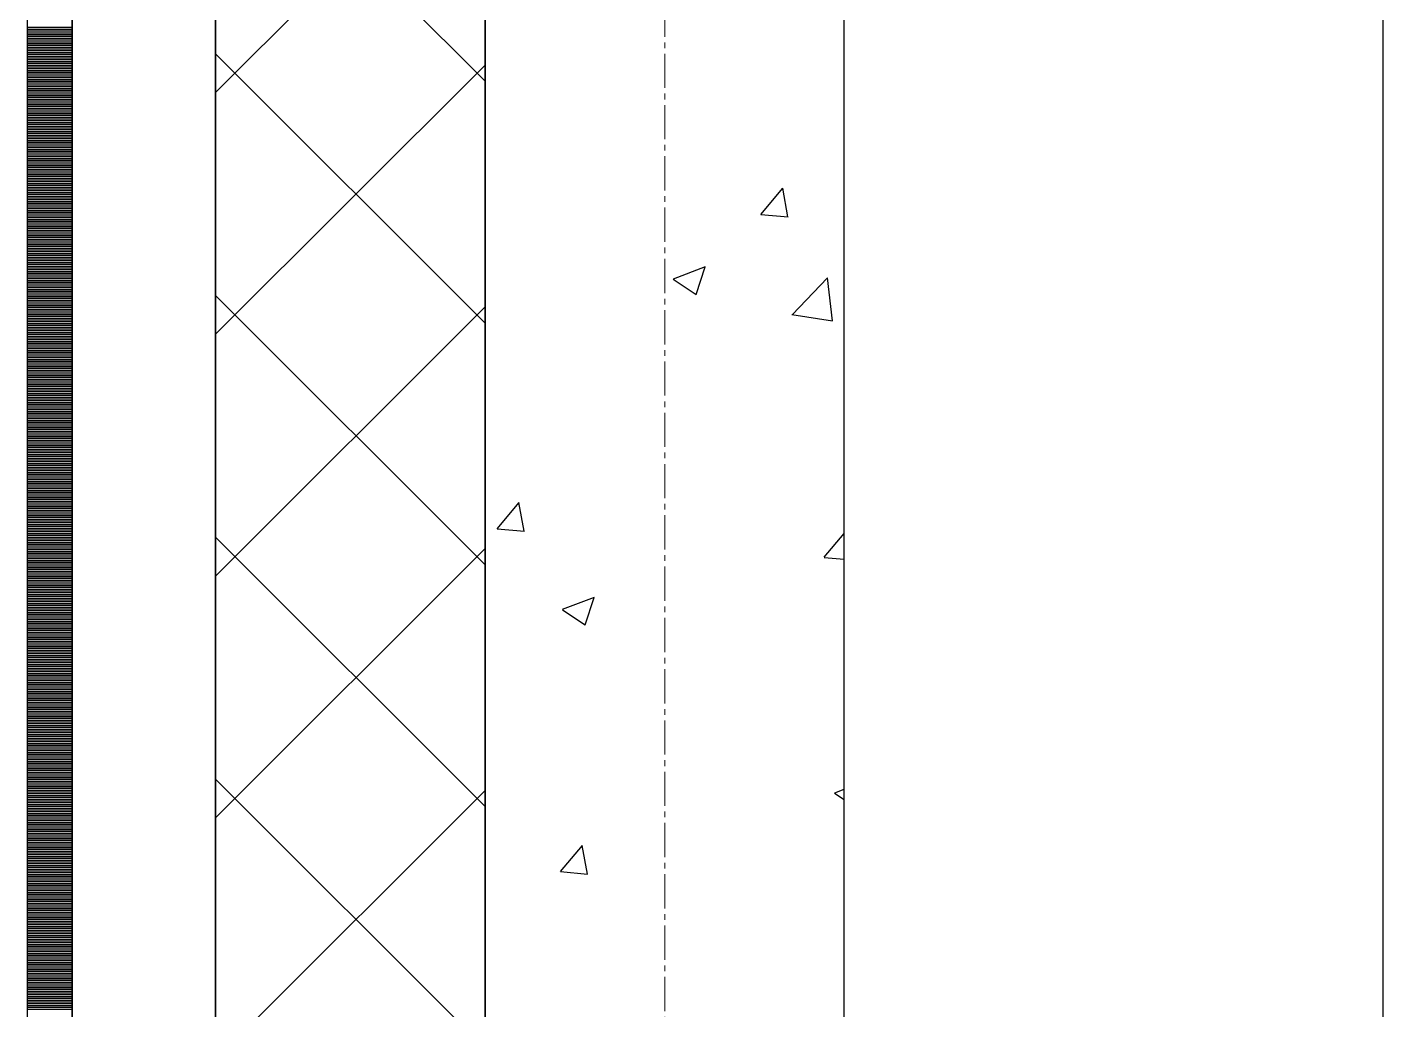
# Model space of a CAD drawing. Header units: millimetres. Extents: x -231292 to 573618, y -153144 to 564035.
# Drawn here: x 8548 to 9303, y 238619 to 239166 of the extents above; entities that cross this region are included whole.
import ezdxf

# ---------------------------------------------------------------- set-up
doc = ezdxf.new("R2010")
doc.units = ezdxf.units.MM
doc.linetypes.add('CENTER2', pattern=[28.575, 19.05, -3.175, 3.175, -3.175])
doc.layers.get('0').update_dxf_attribs({"color": 250})
for name, color, linetype, lineweight in [('АР_Стены ПЕНОблок', 250, 'Continuous', 20), ('АР_Тонкая', 250, 'Continuous', 5), ('АР_Утеплитель', 250, 'Continuous', 0), ('АР_Штриховка', 250, 'Continuous', 0), ('РД_Оси_100', 250, 'Continuous', 0)]:
    doc.layers.add(name, color=color, linetype=linetype, lineweight=lineweight)
doc.layers.add('КР_Балки-0.5', color=60, linetype='Continuous', lineweight=50, plot=False)

# ---------------------------------------------------------------- blocks, each defined once
blk = doc.blocks.new('оси_рен')
at = {"layer": 'РД_Оси_100', "color": 251, "linetype": 'CENTER2', "true_color": 0x636466}
blk.add_line((1195652.916, 135558.25), (1195652.916, 223268.25), dxfattribs=at)

msp = doc.modelspace()

# ---------------------------------------------------------------- linework, layer by layer
at = {"layer": 'АР_Стены ПЕНОблок', "color": 18, "linetype": 'Continuous', "lineweight": 25, "true_color": 0x000000}
for p, q in [((8803.243, 263866.253), (8803.243, 187666.253)), ((9003.243, 187666.253), (9003.243, 263866.253))]:
    msp.add_line(p, q, dxfattribs=at)
at = {"layer": 'АР_Тонкая', "color": 18, "linetype": 'Continuous', "lineweight": 25, "true_color": 0x000000}
for p, q in [((8548.243, 263866.253), (8548.243, 187666.253)), ((8573.243, 263866.253), (8573.243, 187666.253)), ((8573.243, 187666.253), (8573.243, 263866.253)), ((8653.243, 187666.253), (8653.243, 263866.253))]:
    msp.add_line(p, q, dxfattribs=at)
at = {"layer": 'АР_Утеплитель', "color": 18, "linetype": 'Continuous', "lineweight": 25, "true_color": 0x000000}
for p, q in [((8653.243, 263866.253), (8653.243, 187666.253)), ((8803.243, 187666.253), (8803.243, 263866.253))]:
    msp.add_line(p, q, dxfattribs=at)
at = {"layer": 'АР_Штриховка', "color": 18, "linetype": 'Continuous', "lineweight": 25, "true_color": 0x000000}
for p, q in [((8803.243, 239135.932), (8653.243, 239285.932)), ((8653.243, 239129.645), (8803.243, 239279.645)), ((8548.243, 239166.002), (8573.243, 239166.002)), ((8548.243, 239165.002), (8573.243, 239165.002)), ((8548.243, 239164.002), (8573.243, 239164.002)), ((8548.243, 239163.002), (8573.243, 239163.002)), ((8548.243, 239162.002), (8573.243, 239162.002)), ((8548.243, 239161.002), (8573.243, 239161.002)), ((8548.243, 239160.002), (8573.243, 239160.002)), ((8548.243, 239159.002), (8573.243, 239159.002)), ((8548.243, 239158.002), (8573.243, 239158.002)), ((8548.243, 239157.002), (8573.243, 239157.002)), ((8548.243, 239156.002), (8573.243, 239156.002)), ((8548.243, 239155.002), (8573.243, 239155.002)), ((8548.243, 239154.002), (8573.243, 239154.002)), ((8548.243, 239153.002), (8573.243, 239153.002)), ((8548.243, 239152.002), (8573.243, 239152.002)), ((8548.243, 239151.002), (8573.243, 239151.002)), ((8548.243, 239150.002), (8573.243, 239150.002)), ((8548.243, 239149.002), (8573.243, 239149.002)), ((8548.243, 239148.002), (8573.243, 239148.002)), ((8548.243, 239147.002), (8573.243, 239147.002)), ((8803.243, 239001.228), (8653.243, 239151.228)), ((8548.243, 239146.002), (8573.243, 239146.002)), ((8548.243, 239145.002), (8573.243, 239145.002)), ((8548.243, 239144.002), (8573.243, 239144.002)), ((8548.243, 239143.002), (8573.243, 239143.002)), ((8548.243, 239142.002), (8573.243, 239142.002)), ((8548.243, 239141.002), (8573.243, 239141.002)), ((8548.243, 239140.002), (8573.243, 239140.002)), ((8548.243, 239139.002), (8573.243, 239139.002)), ((8653.243, 238994.941), (8803.243, 239144.941)), ((8548.243, 239138.002), (8573.243, 239138.002)), ((8548.243, 239137.002), (8573.243, 239137.002)), ((8548.243, 239136.002), (8573.243, 239136.002)), ((8548.243, 239135.002), (8573.243, 239135.002)), ((8548.243, 239134.002), (8573.243, 239134.002)), ((8548.243, 239133.002), (8573.243, 239133.002)), ((8548.243, 239132.002), (8573.243, 239132.002)), ((8548.243, 239131.002), (8573.243, 239131.002)), ((8548.243, 239130.002), (8573.243, 239130.002)), ((8548.243, 239129.002), (8573.243, 239129.002)), ((8548.243, 239128.002), (8573.243, 239128.002)), ((8548.243, 239127.002), (8573.243, 239127.002)), ((8548.243, 239126.002), (8573.243, 239126.002)), ((8548.243, 239125.002), (8573.243, 239125.002)), ((8548.243, 239124.002), (8573.243, 239124.002)), ((8548.243, 239123.002), (8573.243, 239123.002)), ((8548.243, 239122.002), (8573.243, 239122.002)), ((8548.243, 239121.002), (8573.243, 239121.002)), ((8548.243, 239120.002), (8573.243, 239120.002)), ((8548.243, 239119.002), (8573.243, 239119.002)), ((8548.243, 239118.002), (8573.243, 239118.002)), ((8548.243, 239117.002), (8573.243, 239117.002)), ((8548.243, 239116.002), (8573.243, 239116.002)), ((8548.243, 239115.002), (8573.243, 239115.002)), ((8548.243, 239114.002), (8573.243, 239114.002)), ((8548.243, 239113.002), (8573.243, 239113.002)), ((8548.243, 239112.002), (8573.243, 239112.002)), ((8548.243, 239111.002), (8573.243, 239111.002)), ((8548.243, 239110.002), (8573.243, 239110.002)), ((8548.243, 239109.002), (8573.243, 239109.002)), ((8548.243, 239108.002), (8573.243, 239108.002)), ((8548.243, 239107.002), (8573.243, 239107.002)), ((8548.243, 239106.002), (8573.243, 239106.002)), ((8548.243, 239105.002), (8573.243, 239105.002)), ((8548.243, 239104.002), (8573.243, 239104.002)), ((8548.243, 239103.002), (8573.243, 239103.002)), ((8548.243, 239102.002), (8573.243, 239102.002)), ((8548.243, 239101.002), (8573.243, 239101.002)), ((8548.243, 239100.002), (8573.243, 239100.002)), ((8548.243, 239099.002), (8573.243, 239099.002)), ((8548.243, 239098.002), (8573.243, 239098.002)), ((8548.243, 239097.002), (8573.243, 239097.002)), ((8548.243, 239096.002), (8573.243, 239096.002)), ((8548.243, 239095.002), (8573.243, 239095.002)), ((8548.243, 239094.002), (8573.243, 239094.002)), ((8548.243, 239093.002), (8573.243, 239093.002)), ((8548.243, 239092.002), (8573.243, 239092.002)), ((8548.243, 239091.002), (8573.243, 239091.002)), ((8548.243, 239090.002), (8573.243, 239090.002)), ((8548.243, 239089.002), (8573.243, 239089.002)), ((8548.243, 239088.002), (8573.243, 239088.002)), ((8548.243, 239087.002), (8573.243, 239087.002)), ((8548.243, 239086.002), (8573.243, 239086.002)), ((8548.243, 239085.002), (8573.243, 239085.002)), ((8548.243, 239084.002), (8573.243, 239084.002)), ((8548.243, 239083.002), (8573.243, 239083.002)), ((8548.243, 239082.002), (8573.243, 239082.002)), ((8548.243, 239081.002), (8573.243, 239081.002)), ((8548.243, 239080.002), (8573.243, 239080.002)), ((8548.243, 239079.002), (8573.243, 239079.002)), ((8548.243, 239078.002), (8573.243, 239078.002)), ((8548.243, 239077.002), (8573.243, 239077.002)), ((8548.243, 239076.002), (8573.243, 239076.002)), ((8548.243, 239075.002), (8573.243, 239075.002)), ((8548.243, 239074.002), (8573.243, 239074.002)), ((8548.243, 239073.002), (8573.243, 239073.002)), ((8548.243, 239072.002), (8573.243, 239072.002)), ((8548.243, 239071.002), (8573.243, 239071.002)), ((8956.894, 239061.735), (8969.14, 239076.328)), ((8971.945, 239060.372), (8969.008, 239076.294)), ((8548.243, 239070.002), (8573.243, 239070.002)), ((8548.243, 239069.002), (8573.243, 239069.002)), ((8548.243, 239068.002), (8573.243, 239068.002)), ((8548.243, 239067.002), (8573.243, 239067.002)), ((8548.243, 239066.002), (8573.243, 239066.002)), ((8548.243, 239065.002), (8573.243, 239065.002)), ((8548.243, 239064.002), (8573.243, 239064.002)), ((8548.243, 239063.002), (8573.243, 239063.002)), ((8548.243, 239062.002), (8573.243, 239062.002)), ((8548.243, 239061.002), (8573.243, 239061.002)), ((8548.243, 239060.002), (8573.243, 239060.002)), ((8548.243, 239059.002), (8573.243, 239059.002)), ((8548.243, 239058.002), (8573.243, 239058.002)), ((8548.243, 239057.002), (8573.243, 239057.002)), ((8548.243, 239056.002), (8573.243, 239056.002)), ((8956.894, 239061.725), (8972.076, 239060.397)), ((8548.243, 239055.002), (8573.243, 239055.002)), ((8548.243, 239054.002), (8573.243, 239054.002)), ((8548.243, 239053.002), (8573.243, 239053.002)), ((8548.243, 239052.002), (8573.243, 239052.002)), ((8548.243, 239051.002), (8573.243, 239051.002)), ((8548.243, 239050.002), (8573.243, 239050.002)), ((8548.243, 239049.002), (8573.243, 239049.002)), ((8548.243, 239048.002), (8573.243, 239048.002)), ((8548.243, 239047.002), (8573.243, 239047.002)), ((8548.243, 239046.002), (8573.243, 239046.002)), ((8548.243, 239045.002), (8573.243, 239045.002)), ((8548.243, 239044.002), (8573.243, 239044.002)), ((8548.243, 239043.002), (8573.243, 239043.002)), ((8548.243, 239042.002), (8573.243, 239042.002)), ((8548.243, 239041.002), (8573.243, 239041.002)), ((8548.243, 239040.002), (8573.243, 239040.002)), ((8548.243, 239039.002), (8573.243, 239039.002)), ((8548.243, 239038.002), (8573.243, 239038.002)), ((8548.243, 239037.002), (8573.243, 239037.002)), ((8548.243, 239036.002), (8573.243, 239036.002)), ((8548.243, 239035.002), (8573.243, 239035.002)), ((8548.243, 239034.002), (8573.243, 239034.002)), ((8548.243, 239033.002), (8573.243, 239033.002)), ((8548.243, 239032.002), (8573.243, 239032.002)), ((8548.243, 239031.002), (8573.243, 239031.002)), ((8548.243, 239030.002), (8573.243, 239030.002)), ((8548.243, 239029.002), (8573.243, 239029.002)), ((8548.243, 239028.002), (8573.243, 239028.002)), ((8548.243, 239027.002), (8573.243, 239027.002)), ((8548.243, 239026.002), (8573.243, 239026.002)), ((8908.106, 239025.693), (8920.74, 239017.171)), ((8908.201, 239025.903), (8925.986, 239032.73)), ((8920.75, 239017.168), (8925.9, 239032.517)), ((8974.198, 239005.874), (8993.982, 239026.493)), ((8996.773, 239002.369), (8993.967, 239026.491)), ((8548.243, 239025.002), (8573.243, 239025.002)), ((8548.243, 239024.002), (8573.243, 239024.002)), ((8548.243, 239023.002), (8573.243, 239023.002)), ((8548.243, 239022.002), (8573.243, 239022.002)), ((8548.243, 239021.002), (8573.243, 239021.002)), ((8548.243, 239020.002), (8573.243, 239020.002)), ((8548.243, 239019.002), (8573.243, 239019.002)), ((8548.243, 239018.002), (8573.243, 239018.002)), ((8548.243, 239017.002), (8573.243, 239017.002)), ((8548.243, 239016.002), (8573.243, 239016.002)), ((8548.243, 239015.002), (8573.243, 239015.002)), ((8548.243, 239014.002), (8573.243, 239014.002)), ((8548.243, 239013.002), (8573.243, 239013.002)), ((8548.243, 239012.002), (8573.243, 239012.002)), ((8548.243, 239011.002), (8573.243, 239011.002)), ((8803.243, 238866.524), (8653.243, 239016.524)), ((8548.243, 239010.002), (8573.243, 239010.002)), ((8548.243, 239009.002), (8573.243, 239009.002)), ((8548.243, 239008.002), (8573.243, 239008.002)), ((8548.243, 239007.002), (8573.243, 239007.002)), ((8548.243, 239006.002), (8573.243, 239006.002)), ((8548.243, 239005.002), (8573.243, 239005.002)), ((8548.243, 239004.002), (8573.243, 239004.002)), ((8653.243, 238860.237), (8803.243, 239010.237)), ((8974.187, 239005.898), (8996.777, 239002.394)), ((8548.243, 239003.002), (8573.243, 239003.002)), ((8548.243, 239002.002), (8573.243, 239002.002)), ((8548.243, 239001.002), (8573.243, 239001.002)), ((8548.243, 239000.002), (8573.243, 239000.002)), ((8548.243, 238999.002), (8573.243, 238999.002)), ((8548.243, 238998.002), (8573.243, 238998.002)), ((8548.243, 238997.002), (8573.243, 238997.002)), ((8548.243, 238996.002), (8573.243, 238996.002)), ((8548.243, 238995.002), (8573.243, 238995.002)), ((8548.243, 238994.002), (8573.243, 238994.002)), ((8548.243, 238993.002), (8573.243, 238993.002)), ((8548.243, 238992.002), (8573.243, 238992.002)), ((8548.243, 238991.002), (8573.243, 238991.002)), ((8548.243, 238990.002), (8573.243, 238990.002)), ((8548.243, 238989.002), (8573.243, 238989.002)), ((8548.243, 238988.002), (8573.243, 238988.002)), ((8548.243, 238987.002), (8573.243, 238987.002)), ((8548.243, 238986.002), (8573.243, 238986.002)), ((8548.243, 238985.002), (8573.243, 238985.002)), ((8548.243, 238984.002), (8573.243, 238984.002)), ((8548.243, 238983.002), (8573.243, 238983.002)), ((8548.243, 238982.002), (8573.243, 238982.002)), ((8548.243, 238981.002), (8573.243, 238981.002)), ((8548.243, 238980.002), (8573.243, 238980.002)), ((8548.243, 238979.002), (8573.243, 238979.002)), ((8548.243, 238978.002), (8573.243, 238978.002)), ((8548.243, 238977.002), (8573.243, 238977.002)), ((8548.243, 238976.002), (8573.243, 238976.002)), ((8548.243, 238975.002), (8573.243, 238975.002)), ((8548.243, 238974.002), (8573.243, 238974.002)), ((8548.243, 238973.002), (8573.243, 238973.002)), ((8548.243, 238972.002), (8573.243, 238972.002)), ((8548.243, 238971.002), (8573.243, 238971.002)), ((8548.243, 238970.002), (8573.243, 238970.002)), ((8548.243, 238969.002), (8573.243, 238969.002)), ((8548.243, 238968.002), (8573.243, 238968.002)), ((8548.243, 238967.002), (8573.243, 238967.002)), ((8548.243, 238966.002), (8573.243, 238966.002)), ((8548.243, 238965.002), (8573.243, 238965.002)), ((8548.243, 238964.002), (8573.243, 238964.002)), ((8548.243, 238963.002), (8573.243, 238963.002)), ((8548.243, 238962.002), (8573.243, 238962.002)), ((8548.243, 238961.002), (8573.243, 238961.002)), ((8548.243, 238960.002), (8573.243, 238960.002)), ((8548.243, 238959.002), (8573.243, 238959.002)), ((8548.243, 238958.002), (8573.243, 238958.002)), ((8548.243, 238957.002), (8573.243, 238957.002)), ((8548.243, 238956.002), (8573.243, 238956.002)), ((8548.243, 238955.002), (8573.243, 238955.002)), ((8548.243, 238954.002), (8573.243, 238954.002)), ((8548.243, 238953.002), (8573.243, 238953.002)), ((8548.243, 238952.002), (8573.243, 238952.002)), ((8548.243, 238951.002), (8573.243, 238951.002)), ((8548.243, 238950.002), (8573.243, 238950.002)), ((8548.243, 238949.002), (8573.243, 238949.002)), ((8548.243, 238948.002), (8573.243, 238948.002)), ((8548.243, 238947.002), (8573.243, 238947.002)), ((8548.243, 238946.002), (8573.243, 238946.002)), ((8548.243, 238945.002), (8573.243, 238945.002)), ((8548.243, 238944.002), (8573.243, 238944.002)), ((8548.243, 238943.002), (8573.243, 238943.002)), ((8548.243, 238942.002), (8573.243, 238942.002)), ((8548.243, 238941.002), (8573.243, 238941.002)), ((8548.243, 238940.002), (8573.243, 238940.002)), ((8548.243, 238939.002), (8573.243, 238939.002)), ((8548.243, 238938.002), (8573.243, 238938.002)), ((8548.243, 238937.002), (8573.243, 238937.002)), ((8548.243, 238936.002), (8573.243, 238936.002)), ((8548.243, 238935.002), (8573.243, 238935.002)), ((8548.243, 238934.002), (8573.243, 238934.002)), ((8548.243, 238933.002), (8573.243, 238933.002)), ((8548.243, 238932.002), (8573.243, 238932.002)), ((8548.243, 238931.002), (8573.243, 238931.002)), ((8548.243, 238930.002), (8573.243, 238930.002)), ((8548.243, 238929.002), (8573.243, 238929.002)), ((8548.243, 238928.002), (8573.243, 238928.002)), ((8548.243, 238927.002), (8573.243, 238927.002)), ((8548.243, 238926.002), (8573.243, 238926.002)), ((8548.243, 238925.002), (8573.243, 238925.002)), ((8548.243, 238924.002), (8573.243, 238924.002)), ((8548.243, 238923.002), (8573.243, 238923.002)), ((8548.243, 238922.002), (8573.243, 238922.002)), ((8548.243, 238921.002), (8573.243, 238921.002)), ((8548.243, 238920.002), (8573.243, 238920.002)), ((8548.243, 238919.002), (8573.243, 238919.002)), ((8548.243, 238918.002), (8573.243, 238918.002)), ((8548.243, 238917.002), (8573.243, 238917.002)), ((8548.243, 238916.002), (8573.243, 238916.002)), ((8548.243, 238915.002), (8573.243, 238915.002)), ((8548.243, 238914.002), (8573.243, 238914.002)), ((8548.243, 238913.002), (8573.243, 238913.002)), ((8548.243, 238912.002), (8573.243, 238912.002)), ((8548.243, 238911.002), (8573.243, 238911.002)), ((8548.243, 238910.002), (8573.243, 238910.002)), ((8548.243, 238909.002), (8573.243, 238909.002)), ((8548.243, 238908.002), (8573.243, 238908.002)), ((8548.243, 238907.002), (8573.243, 238907.002)), ((8548.243, 238906.002), (8573.243, 238906.002)), ((8548.243, 238905.002), (8573.243, 238905.002)), ((8548.243, 238904.002), (8573.243, 238904.002)), ((8548.243, 238903.002), (8573.243, 238903.002)), ((8548.243, 238902.002), (8573.243, 238902.002)), ((8548.243, 238901.002), (8573.243, 238901.002)), ((8548.243, 238900.002), (8573.243, 238900.002)), ((8548.243, 238899.002), (8573.243, 238899.002)), ((8548.243, 238898.002), (8573.243, 238898.002)), ((8809.953, 238886.617), (8822.198, 238901.211)), ((8825.004, 238885.255), (8822.067, 238901.176)), ((8548.243, 238897.002), (8573.243, 238897.002)), ((8548.243, 238896.002), (8573.243, 238896.002)), ((8548.243, 238895.002), (8573.243, 238895.002)), ((8548.243, 238894.002), (8573.243, 238894.002)), ((8548.243, 238893.002), (8573.243, 238893.002)), ((8548.243, 238892.002), (8573.243, 238892.002)), ((8548.243, 238891.002), (8573.243, 238891.002)), ((8548.243, 238890.002), (8573.243, 238890.002)), ((8548.243, 238889.002), (8573.243, 238889.002)), ((8548.243, 238888.002), (8573.243, 238888.002)), ((8548.243, 238887.002), (8573.243, 238887.002)), ((8548.243, 238886.002), (8573.243, 238886.002)), ((8548.243, 238885.002), (8573.243, 238885.002)), ((8548.243, 238884.002), (8573.243, 238884.002)), ((8548.243, 238883.002), (8573.243, 238883.002)), ((8809.952, 238886.607), (8825.134, 238885.279)), ((8992.138, 238870.678), (9003.243, 238883.913)), ((8548.243, 238882.002), (8573.243, 238882.002)), ((8548.243, 238881.002), (8573.243, 238881.002)), ((8548.243, 238880.002), (8573.243, 238880.002)), ((8548.243, 238879.002), (8573.243, 238879.002)), ((8548.243, 238878.002), (8573.243, 238878.002)), ((8548.243, 238877.002), (8573.243, 238877.002)), ((8548.243, 238876.002), (8573.243, 238876.002)), ((8548.243, 238875.002), (8573.243, 238875.002)), ((8803.243, 238731.821), (8653.243, 238881.821)), ((8653.243, 238725.534), (8803.243, 238875.534)), ((8548.243, 238874.002), (8573.243, 238874.002)), ((8548.243, 238873.002), (8573.243, 238873.002)), ((8548.243, 238872.002), (8573.243, 238872.002)), ((8548.243, 238871.002), (8573.243, 238871.002)), ((8548.243, 238870.002), (8573.243, 238870.002)), ((8548.243, 238869.002), (8573.243, 238869.002)), ((8548.243, 238868.002), (8573.243, 238868.002)), ((8992.137, 238870.668), (9003.243, 238869.697)), ((8548.243, 238867.002), (8573.243, 238867.002)), ((8548.243, 238866.002), (8573.243, 238866.002)), ((8548.243, 238865.002), (8573.243, 238865.002)), ((8548.243, 238864.002), (8573.243, 238864.002)), ((8548.243, 238863.002), (8573.243, 238863.002)), ((8548.243, 238862.002), (8573.243, 238862.002)), ((8548.243, 238861.002), (8573.243, 238861.002)), ((8548.243, 238860.002), (8573.243, 238860.002)), ((8548.243, 238859.002), (8573.243, 238859.002)), ((8548.243, 238858.002), (8573.243, 238858.002)), ((8548.243, 238857.002), (8573.243, 238857.002)), ((8548.243, 238856.002), (8573.243, 238856.002)), ((8548.243, 238855.002), (8573.243, 238855.002)), ((8548.243, 238854.002), (8573.243, 238854.002)), ((8548.243, 238853.002), (8573.243, 238853.002)), ((8548.243, 238852.002), (8573.243, 238852.002)), ((8548.243, 238851.002), (8573.243, 238851.002)), ((8548.243, 238850.002), (8573.243, 238850.002)), ((8548.243, 238849.002), (8573.243, 238849.002)), ((8548.243, 238848.002), (8573.243, 238848.002)), ((8548.243, 238847.002), (8573.243, 238847.002)), ((8548.243, 238846.002), (8573.243, 238846.002)), ((8548.243, 238845.002), (8573.243, 238845.002)), ((8846.399, 238841.715), (8864.183, 238848.542)), ((8858.948, 238832.981), (8864.098, 238848.33)), ((8548.243, 238844.002), (8573.243, 238844.002)), ((8548.243, 238843.002), (8573.243, 238843.002)), ((8548.243, 238842.002), (8573.243, 238842.002)), ((8548.243, 238841.002), (8573.243, 238841.002)), ((8548.243, 238840.002), (8573.243, 238840.002)), ((8548.243, 238839.002), (8573.243, 238839.002)), ((8548.243, 238838.002), (8573.243, 238838.002)), ((8548.243, 238837.002), (8573.243, 238837.002)), ((8846.304, 238841.505), (8858.938, 238832.983)), ((8548.243, 238836.002), (8573.243, 238836.002)), ((8548.243, 238835.002), (8573.243, 238835.002)), ((8548.243, 238834.002), (8573.243, 238834.002)), ((8548.243, 238833.002), (8573.243, 238833.002)), ((8548.243, 238832.002), (8573.243, 238832.002)), ((8548.243, 238831.002), (8573.243, 238831.002)), ((8548.243, 238830.002), (8573.243, 238830.002)), ((8548.243, 238829.002), (8573.243, 238829.002)), ((8548.243, 238828.002), (8573.243, 238828.002)), ((8548.243, 238827.002), (8573.243, 238827.002)), ((8548.243, 238826.002), (8573.243, 238826.002)), ((8548.243, 238825.002), (8573.243, 238825.002)), ((8548.243, 238824.002), (8573.243, 238824.002)), ((8548.243, 238823.002), (8573.243, 238823.002)), ((8548.243, 238822.002), (8573.243, 238822.002)), ((8548.243, 238821.002), (8573.243, 238821.002)), ((8548.243, 238820.002), (8573.243, 238820.002)), ((8548.243, 238819.002), (8573.243, 238819.002)), ((8548.243, 238818.002), (8573.243, 238818.002)), ((8548.243, 238817.002), (8573.243, 238817.002)), ((8548.243, 238816.002), (8573.243, 238816.002)), ((8548.243, 238815.002), (8573.243, 238815.002)), ((8548.243, 238814.002), (8573.243, 238814.002)), ((8548.243, 238813.002), (8573.243, 238813.002)), ((8548.243, 238812.002), (8573.243, 238812.002)), ((8548.243, 238811.002), (8573.243, 238811.002)), ((8548.243, 238810.002), (8573.243, 238810.002)), ((8548.243, 238809.002), (8573.243, 238809.002)), ((8548.243, 238808.002), (8573.243, 238808.002)), ((8548.243, 238807.002), (8573.243, 238807.002)), ((8548.243, 238806.002), (8573.243, 238806.002)), ((8548.243, 238805.002), (8573.243, 238805.002)), ((8548.243, 238804.002), (8573.243, 238804.002)), ((8548.243, 238803.002), (8573.243, 238803.002)), ((8548.243, 238802.002), (8573.243, 238802.002)), ((8548.243, 238801.002), (8573.243, 238801.002)), ((8548.243, 238800.002), (8573.243, 238800.002)), ((8548.243, 238799.002), (8573.243, 238799.002)), ((8548.243, 238798.002), (8573.243, 238798.002)), ((8548.243, 238797.002), (8573.243, 238797.002)), ((8548.243, 238796.002), (8573.243, 238796.002)), ((8548.243, 238795.002), (8573.243, 238795.002)), ((8548.243, 238794.002), (8573.243, 238794.002)), ((8548.243, 238793.002), (8573.243, 238793.002)), ((8548.243, 238792.002), (8573.243, 238792.002)), ((8548.243, 238791.002), (8573.243, 238791.002)), ((8548.243, 238790.002), (8573.243, 238790.002)), ((8548.243, 238789.002), (8573.243, 238789.002)), ((8548.243, 238788.002), (8573.243, 238788.002)), ((8548.243, 238787.002), (8573.243, 238787.002)), ((8548.243, 238786.002), (8573.243, 238786.002)), ((8548.243, 238785.002), (8573.243, 238785.002)), ((8548.243, 238784.002), (8573.243, 238784.002)), ((8548.243, 238783.002), (8573.243, 238783.002)), ((8548.243, 238782.002), (8573.243, 238782.002)), ((8548.243, 238781.002), (8573.243, 238781.002)), ((8548.243, 238780.002), (8573.243, 238780.002)), ((8548.243, 238779.002), (8573.243, 238779.002)), ((8548.243, 238778.002), (8573.243, 238778.002)), ((8548.243, 238777.002), (8573.243, 238777.002)), ((8548.243, 238776.002), (8573.243, 238776.002)), ((8548.243, 238775.002), (8573.243, 238775.002)), ((8548.243, 238774.002), (8573.243, 238774.002)), ((8548.243, 238773.002), (8573.243, 238773.002)), ((8548.243, 238772.002), (8573.243, 238772.002)), ((8548.243, 238771.002), (8573.243, 238771.002)), ((8548.243, 238770.002), (8573.243, 238770.002)), ((8548.243, 238769.002), (8573.243, 238769.002)), ((8548.243, 238768.002), (8573.243, 238768.002)), ((8548.243, 238767.002), (8573.243, 238767.002)), ((8548.243, 238766.002), (8573.243, 238766.002)), ((8548.243, 238765.002), (8573.243, 238765.002)), ((8548.243, 238764.002), (8573.243, 238764.002)), ((8548.243, 238763.002), (8573.243, 238763.002)), ((8548.243, 238762.002), (8573.243, 238762.002)), ((8548.243, 238761.002), (8573.243, 238761.002)), ((8548.243, 238760.002), (8573.243, 238760.002)), ((8548.243, 238759.002), (8573.243, 238759.002)), ((8548.243, 238758.002), (8573.243, 238758.002)), ((8548.243, 238757.002), (8573.243, 238757.002)), ((8548.243, 238756.002), (8573.243, 238756.002)), ((8548.243, 238755.002), (8573.243, 238755.002)), ((8548.243, 238754.002), (8573.243, 238754.002)), ((8548.243, 238753.002), (8573.243, 238753.002)), ((8548.243, 238752.002), (8573.243, 238752.002)), ((8548.243, 238751.002), (8573.243, 238751.002)), ((8548.243, 238750.002), (8573.243, 238750.002)), ((8548.243, 238749.002), (8573.243, 238749.002)), ((8548.243, 238748.002), (8573.243, 238748.002)), ((8548.243, 238747.002), (8573.243, 238747.002)), ((8803.243, 238597.117), (8653.243, 238747.117)), ((8548.243, 238746.002), (8573.243, 238746.002)), ((8548.243, 238745.002), (8573.243, 238745.002)), ((8548.243, 238744.002), (8573.243, 238744.002)), ((8548.243, 238743.002), (8573.243, 238743.002)), ((8548.243, 238742.002), (8573.243, 238742.002)), ((8548.243, 238741.002), (8573.243, 238741.002)), ((8548.243, 238740.002), (8573.243, 238740.002)), ((8548.243, 238739.002), (8573.243, 238739.002)), ((8653.243, 238590.83), (8803.243, 238740.83)), ((8997.918, 238739.24), (9003.243, 238735.648)), ((8998.013, 238739.45), (9003.243, 238741.457)), ((8548.243, 238738.002), (8573.243, 238738.002)), ((8548.243, 238737.002), (8573.243, 238737.002)), ((8548.243, 238736.002), (8573.243, 238736.002)), ((8548.243, 238735.002), (8573.243, 238735.002)), ((8548.243, 238734.002), (8573.243, 238734.002)), ((8548.243, 238733.002), (8573.243, 238733.002)), ((8548.243, 238732.002), (8573.243, 238732.002)), ((8548.243, 238731.002), (8573.243, 238731.002)), ((8548.243, 238730.002), (8573.243, 238730.002)), ((8548.243, 238729.002), (8573.243, 238729.002)), ((8548.243, 238728.002), (8573.243, 238728.002)), ((8548.243, 238727.002), (8573.243, 238727.002)), ((8548.243, 238726.002), (8573.243, 238726.002)), ((8548.243, 238725.002), (8573.243, 238725.002)), ((8548.243, 238724.002), (8573.243, 238724.002)), ((8548.243, 238723.002), (8573.243, 238723.002)), ((8548.243, 238722.002), (8573.243, 238722.002)), ((8548.243, 238721.002), (8573.243, 238721.002)), ((8548.243, 238720.002), (8573.243, 238720.002)), ((8548.243, 238719.002), (8573.243, 238719.002)), ((8548.243, 238718.002), (8573.243, 238718.002)), ((8548.243, 238717.002), (8573.243, 238717.002)), ((8548.243, 238716.002), (8573.243, 238716.002)), ((8548.243, 238715.002), (8573.243, 238715.002)), ((8548.243, 238714.002), (8573.243, 238714.002)), ((8548.243, 238713.002), (8573.243, 238713.002)), ((8548.243, 238712.002), (8573.243, 238712.002)), ((8548.243, 238711.002), (8573.243, 238711.002)), ((8548.243, 238710.002), (8573.243, 238710.002)), ((8548.243, 238709.002), (8573.243, 238709.002)), ((8845.197, 238695.561), (8857.442, 238710.154)), ((8860.247, 238694.198), (8857.31, 238710.119)), ((8548.243, 238708.002), (8573.243, 238708.002)), ((8548.243, 238707.002), (8573.243, 238707.002)), ((8548.243, 238706.002), (8573.243, 238706.002)), ((8548.243, 238705.002), (8573.243, 238705.002)), ((8548.243, 238704.002), (8573.243, 238704.002)), ((8548.243, 238703.002), (8573.243, 238703.002)), ((8548.243, 238702.002), (8573.243, 238702.002)), ((8548.243, 238701.002), (8573.243, 238701.002)), ((8548.243, 238700.002), (8573.243, 238700.002)), ((8548.243, 238699.002), (8573.243, 238699.002)), ((8548.243, 238698.002), (8573.243, 238698.002)), ((8548.243, 238697.002), (8573.243, 238697.002)), ((8548.243, 238696.002), (8573.243, 238696.002)), ((8548.243, 238695.002), (8573.243, 238695.002)), ((8548.243, 238694.002), (8573.243, 238694.002)), ((8845.196, 238695.55), (8860.378, 238694.222)), ((8548.243, 238693.002), (8573.243, 238693.002)), ((8548.243, 238692.002), (8573.243, 238692.002)), ((8548.243, 238691.002), (8573.243, 238691.002)), ((8548.243, 238690.002), (8573.243, 238690.002)), ((8548.243, 238689.002), (8573.243, 238689.002)), ((8548.243, 238688.002), (8573.243, 238688.002)), ((8548.243, 238687.002), (8573.243, 238687.002)), ((8548.243, 238686.002), (8573.243, 238686.002)), ((8548.243, 238685.002), (8573.243, 238685.002)), ((8548.243, 238684.002), (8573.243, 238684.002)), ((8548.243, 238683.002), (8573.243, 238683.002)), ((8548.243, 238682.002), (8573.243, 238682.002)), ((8548.243, 238681.002), (8573.243, 238681.002)), ((8548.243, 238680.002), (8573.243, 238680.002)), ((8548.243, 238679.002), (8573.243, 238679.002)), ((8548.243, 238678.002), (8573.243, 238678.002)), ((8548.243, 238677.002), (8573.243, 238677.002)), ((8548.243, 238676.002), (8573.243, 238676.002)), ((8548.243, 238675.002), (8573.243, 238675.002)), ((8548.243, 238674.002), (8573.243, 238674.002)), ((8548.243, 238673.002), (8573.243, 238673.002)), ((8548.243, 238672.002), (8573.243, 238672.002)), ((8548.243, 238671.002), (8573.243, 238671.002)), ((8548.243, 238670.002), (8573.243, 238670.002)), ((8548.243, 238669.002), (8573.243, 238669.002)), ((8548.243, 238668.002), (8573.243, 238668.002)), ((8548.243, 238667.002), (8573.243, 238667.002)), ((8548.243, 238666.002), (8573.243, 238666.002)), ((8548.243, 238665.002), (8573.243, 238665.002)), ((8548.243, 238664.002), (8573.243, 238664.002)), ((8548.243, 238663.002), (8573.243, 238663.002)), ((8548.243, 238662.002), (8573.243, 238662.002)), ((8548.243, 238661.002), (8573.243, 238661.002)), ((8548.243, 238660.002), (8573.243, 238660.002)), ((8548.243, 238659.002), (8573.243, 238659.002)), ((8548.243, 238658.002), (8573.243, 238658.002)), ((8548.243, 238657.002), (8573.243, 238657.002)), ((8548.243, 238656.002), (8573.243, 238656.002)), ((8548.243, 238655.002), (8573.243, 238655.002)), ((8548.243, 238654.002), (8573.243, 238654.002)), ((8548.243, 238653.002), (8573.243, 238653.002)), ((8548.243, 238652.002), (8573.243, 238652.002)), ((8548.243, 238651.002), (8573.243, 238651.002)), ((8548.243, 238650.002), (8573.243, 238650.002)), ((8548.243, 238649.002), (8573.243, 238649.002)), ((8548.243, 238648.002), (8573.243, 238648.002)), ((8548.243, 238647.002), (8573.243, 238647.002)), ((8548.243, 238646.002), (8573.243, 238646.002)), ((8548.243, 238645.002), (8573.243, 238645.002)), ((8548.243, 238644.002), (8573.243, 238644.002)), ((8548.243, 238643.002), (8573.243, 238643.002)), ((8548.243, 238642.002), (8573.243, 238642.002)), ((8548.243, 238641.002), (8573.243, 238641.002)), ((8548.243, 238640.002), (8573.243, 238640.002)), ((8548.243, 238639.002), (8573.243, 238639.002)), ((8548.243, 238638.002), (8573.243, 238638.002)), ((8548.243, 238637.002), (8573.243, 238637.002)), ((8548.243, 238636.002), (8573.243, 238636.002)), ((8548.243, 238635.002), (8573.243, 238635.002)), ((8548.243, 238634.002), (8573.243, 238634.002)), ((8548.243, 238633.002), (8573.243, 238633.002)), ((8548.243, 238632.002), (8573.243, 238632.002)), ((8548.243, 238631.002), (8573.243, 238631.002)), ((8548.243, 238630.002), (8573.243, 238630.002)), ((8548.243, 238629.002), (8573.243, 238629.002)), ((8548.243, 238628.002), (8573.243, 238628.002)), ((8548.243, 238627.002), (8573.243, 238627.002)), ((8548.243, 238626.002), (8573.243, 238626.002)), ((8548.243, 238625.002), (8573.243, 238625.002)), ((8548.243, 238624.002), (8573.243, 238624.002)), ((8548.243, 238623.002), (8573.243, 238623.002)), ((8548.243, 238622.002), (8573.243, 238622.002)), ((8548.243, 238621.002), (8573.243, 238621.002)), ((8548.243, 238620.002), (8573.243, 238620.002)), ((8548.243, 238619.002), (8573.243, 238619.002))]:
    msp.add_line(p, q, dxfattribs=at)
at = {"layer": 'КР_Балки-0.5', "color": 18, "lineweight": 25, "ltscale": 200, "true_color": 0x000000}
for p, q in [((8803.244, 237366.253), (8803.244, 263866.253)), ((9303.244, 263866.253), (9303.244, 237366.253))]:
    msp.add_line(p, q, dxfattribs=at)

# ---------------------------------------------------------------- block references
at = {"rotation": 359.999868838025}
msp.add_blockref('оси_рен', (-1186750.035, 50655.808), dxfattribs=at)

doc.saveas('drawing.dxf')
